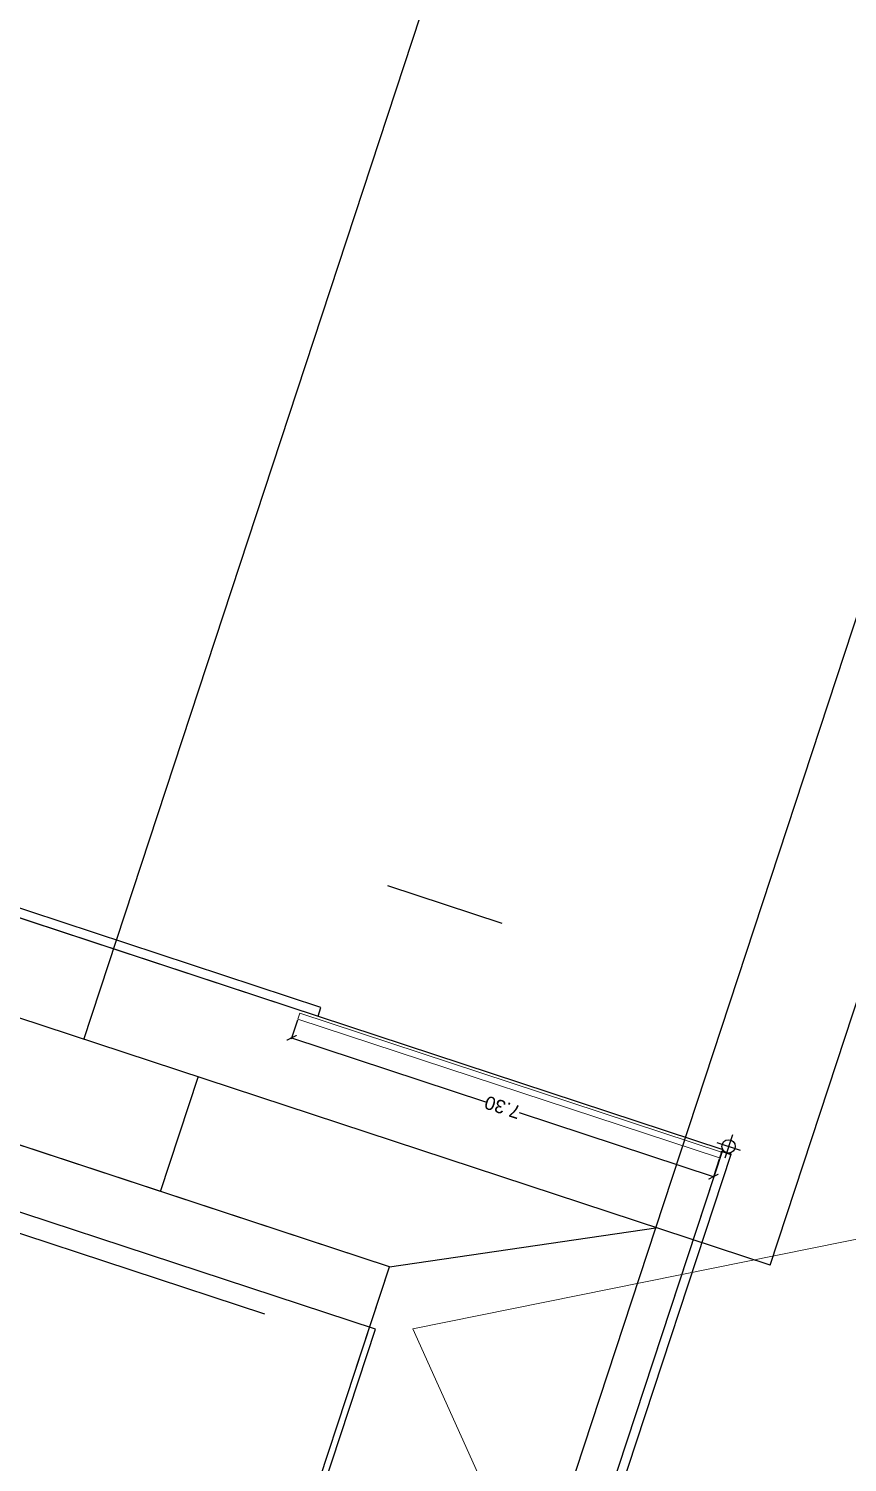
# Model space of a CAD drawing. Header units: metres. Extents: x 2 to 659295185, y -28 to 1124222152.
# Drawn here: x 654502.69 to 654516.15, y 1123411.81 to 1123435.37 of the extents above; entities that cross this region are included whole.
import ezdxf

# ---------------------------------------------------------------- set-up
doc = ezdxf.new("R2010")
doc.units = ezdxf.units.M
doc.header["$MEASUREMENT"] = 0
doc.linetypes.add('ACAD_ISO03W100', pattern=[30, 12, -18])
doc.layers.get('0').update_dxf_attribs({"linetype": 'CONTINUOUS'})
doc.layers.add('acera', color=32, linetype='CONTINUOUS', lineweight=20)
for name, color, linetype in [('Acotado', 7, 'CONTINUOUS'), ('CURVAS', 2, 'CONTINUOUS'), ('CVL_CURV_G', 42, 'CONTINUOUS'), ('Estructura', 1, 'CONTINUOUS'), ('Gabetero', 8, 'CONTINUOUS'), ('PARED', 7, 'CONTINUOUS'), ('TEXTURA PISO', 251, 'CONTINUOUS'), ('Vista 1', 4, 'CONTINUOUS')]:
    doc.layers.add(name, color=color, linetype=linetype)
doc.styles.add('FORMAT', font='swissl.ttf')
doc.dimstyles.new('1-100', dxfattribs={"dimtxt": 0.22, "dimasz": 0.13, "dimexe": 0.02, "dimexo": 0.02, "dimgap": 0.022, "dimtad": 0, "dimzin": 1, "dimdsep": 46, "dimtxsty": 'FORMAT', "dimblk": 'ARCHTICK', "dimcen": 0.02, "dimdle": 0.02, "dimazin": 0, "dimtfac": 1, "dimtofl": 0, "dimtmove": 2, "dimatfit": 3, "dimldrblk": 'ARCHTICK', "dimfxl": 1, "dimtolj": 1, "dimtzin": 1, "dimarcsym": 0})

# ---------------------------------------------------------------- blocks, each defined once
blk = doc.blocks.new('eco 220x220')
at = {"color": 8}
for p, q in [((-0.202, 0), (0.202, 0)), ((0, 0.202), (0, -0.202))]:
    blk.add_line(p, q, dxfattribs=at)
blk.add_circle((0, 0), 0.11)
blk = doc.blocks.new('detalle metalico')
at = {"layer": 'Estructura'}
for points in [[(665221.743, 1123542.564), (665221.743, 1123542.598), (665221.709, 1123542.598), (665221.709, 1123542.604), (665221.749, 1123542.604), (665221.749, 1123542.564), (665221.743, 1123542.564)], [(665221.743, 1123542.482), (665221.743, 1123542.448), (665221.709, 1123542.448), (665221.709, 1123542.442), (665221.749, 1123542.442), (665221.749, 1123542.482), (665221.743, 1123542.482)]]:
    blk.add_lwpolyline(points, dxfattribs=at)
blk.add_lwpolyline([(665221.743, 1123542.448), (665221.737, 1123542.448), (665221.737, 1123542.598), (665221.743, 1123542.598)], close=True, dxfattribs=at)
blk = doc.blocks.new('_ArchTick')
at = {"color": 0, "linetype": 'ByBlock', "const_width": 0.15}
blk.add_lwpolyline([(-0.5, -0.5), (0.5, 0.5)], dxfattribs=at)
blk = doc.blocks.new('*D2359')
at = {"layer": 'Acotado', "color": 0, "lineweight": -2, "transparency": 16777216}
for p, q in [((667567.118, 1123510.432), (667566.792, 1123510.432)), ((667566.812, 1123510.452), (667566.812, 1123507.075)), ((667566.812, 1123503.113), (667566.812, 1123506.49)), ((667567.118, 1123503.133), (667566.792, 1123503.133))]:
    blk.add_line(p, q, dxfattribs=at)
at = {"layer": 'Acotado', "color": 0, "lineweight": -2, "transparency": 16777216, "xscale": 0.13, "yscale": 0.13, "zscale": 0.13}
for p, rotation in [((667566.812, 1123510.432), 90), ((667566.812, 1123503.133), 270)]:
    blk.add_blockref('_ArchTick', p, dxfattribs=dict(at, rotation=rotation))
at = {"layer": 'Acotado', "color": 0, "transparency": 16777216, "insert": (667566.812, 1123506.782), "char_height": 0.22, "attachment_point": 5, "rotation": 90, "style": 'FORMAT'}
blk.add_mtext('\\A1;7.30', dxfattribs=at)
blk = doc.blocks.new('A$C562C02F1')
at = {"layer": 'acera'}
blk.add_lwpolyline([(-0.225, 7.38), (-0.225, 0.081), (-0.125, 0.081), (-0.125, 7.38)], close=True, dxfattribs=at)
at = {"layer": 'CVL_CURV_G', "color": 7}
blk.add_lwpolyline([(-15.67, 0.075), (-15.67, 4.575), (-4.67, 4.575), (-4.67, 14.577), (-0.075, 14.577), (-0.076, 0.075)], close=True, dxfattribs=at)
at = {"layer": 'Gabetero', "linetype": 'ACAD_ISO03W100', "ltscale": 0.5}
blk.add_lwpolyline([(-16, 0.131), (-16, 6.38), (-5, 6.38), (-5, 14.577)], dxfattribs=at)
at = {"layer": 'PARED'}
for p, q in [((0.075, 7.08), (0.075, 22.427)), ((-0.075, 14.677), (-0.075, 7.08)), ((-0.075, 7.08), (0.075, 7.08)), ((-0.116, 0.075), (-8.194, 0.075)), ((-0.116, -0.075), (-8.194, -0.075))]:
    blk.add_line(p, q, dxfattribs=at)
at = {"xscale": -1, "rotation": 180}
blk.add_blockref('detalle metalico', (-665221.853, 1123542.523), dxfattribs=at)
at = {"layer": 'Estructura', "rotation": 270}
blk.add_blockref('eco 220x220', (0, 0), dxfattribs=at)
at = {"layer": 'Acotado'}
dim = blk.add_linear_dim(base=(-0.551, 7.38), p1=(-0.225, 0.081), p2=(-0.225, 7.38), angle=270, dimstyle='1-100', dxfattribs=at)
dim.commit()
dim.dimension.update_dxf_attribs({"geometry": '*D2359', "text_midpoint": (-0.551, 3.731), "insert": (-667567.363, -1123503.052)})

msp = doc.modelspace()

# ---------------------------------------------------------------- linework, layer by layer
at = {"layer": 'CURVAS', "lineweight": 0}
msp.add_lwpolyline([(654523, 1123230), (654349, 1123277), (654543, 1123924), (654601, 1123889), (654601, 1123826), (654687, 1123450), (654509, 1123414), (654592, 1123230), (654523, 1123230)], dxfattribs=at)
at = {"layer": 'PARED', "flags": 128}
msp.add_lwpolyline([(654503.5944, 1123418.7568), (654517.2345, 1123460.2132)], dxfattribs=at)
at = {"layer": 'TEXTURA PISO', "flags": 128}
for points in [[(654510.4733, 1123420.6616), (654508.5928, 1123421.2803)], [(654504.8561, 1123416.2575), (654505.4749, 1123418.138)]]:
    msp.add_lwpolyline(points, dxfattribs=at)
at = {"layer": 'Vista 1', "flags": 128}
for points in [[(654512.9969, 1123415.6631), (654526.637, 1123457.1196)], [(654514.8774, 1123415.0444), (654528.5175, 1123456.5008)], [(654508.6171, 1123415.0201), (654468.6517, 1123428.1697), (654469.2704, 1123430.0502)], [(654514.8774, 1123415.0444), (654469.7454, 1123429.8939)], [(654508.6171, 1123415.0201), (654499.2146, 1123418.1137)], [(654508.6171, 1123415.0201), (654512.9969, 1123415.6631)], [(654508.6171, 1123415.0201), (654512.9969, 1123415.6631)], [(654508.6658, 1123402.4996), (654512.9969, 1123415.6631)], [(654504.9048, 1123403.7371), (654508.6171, 1123415.0201)], [(654504.9048, 1123403.7371), (654508.6171, 1123415.0201)]]:
    msp.add_lwpolyline(points, dxfattribs=at)
at = {"layer": 'Vista 1'}
msp.add_lwpolyline([(654507.9984, 1123413.1396), (654508.6171, 1123415.0201)], dxfattribs=at)

# ---------------------------------------------------------------- block references
at = {"color": 5, "extrusion": (0, 0, -1), "xscale": -1, "rotation": 288.2124472151277}
msp.add_blockref('A$C562C02F1', (-654514.1933, 1123416.9989), dxfattribs=at)

doc.saveas('drawing.dxf')
